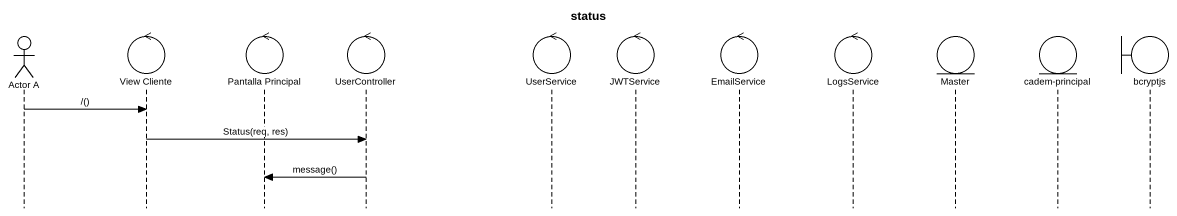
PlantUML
@startuml
title status
hide footbox
actor "Actor A" as Actor_A
control "View Cliente" as View_Cliente
control "Pantalla Principal" as Pantalla_Principal
control UserController
control UserService
control JWTService
control EmailService
control LogsService
entity Master
entity "cadem-principal" as cadem_principal
boundary bcryptjs

Actor_A -> View_Cliente : /()
View_Cliente -> UserController : Status(req, res)
UserController -> Pantalla_Principal : message()
@enduml
